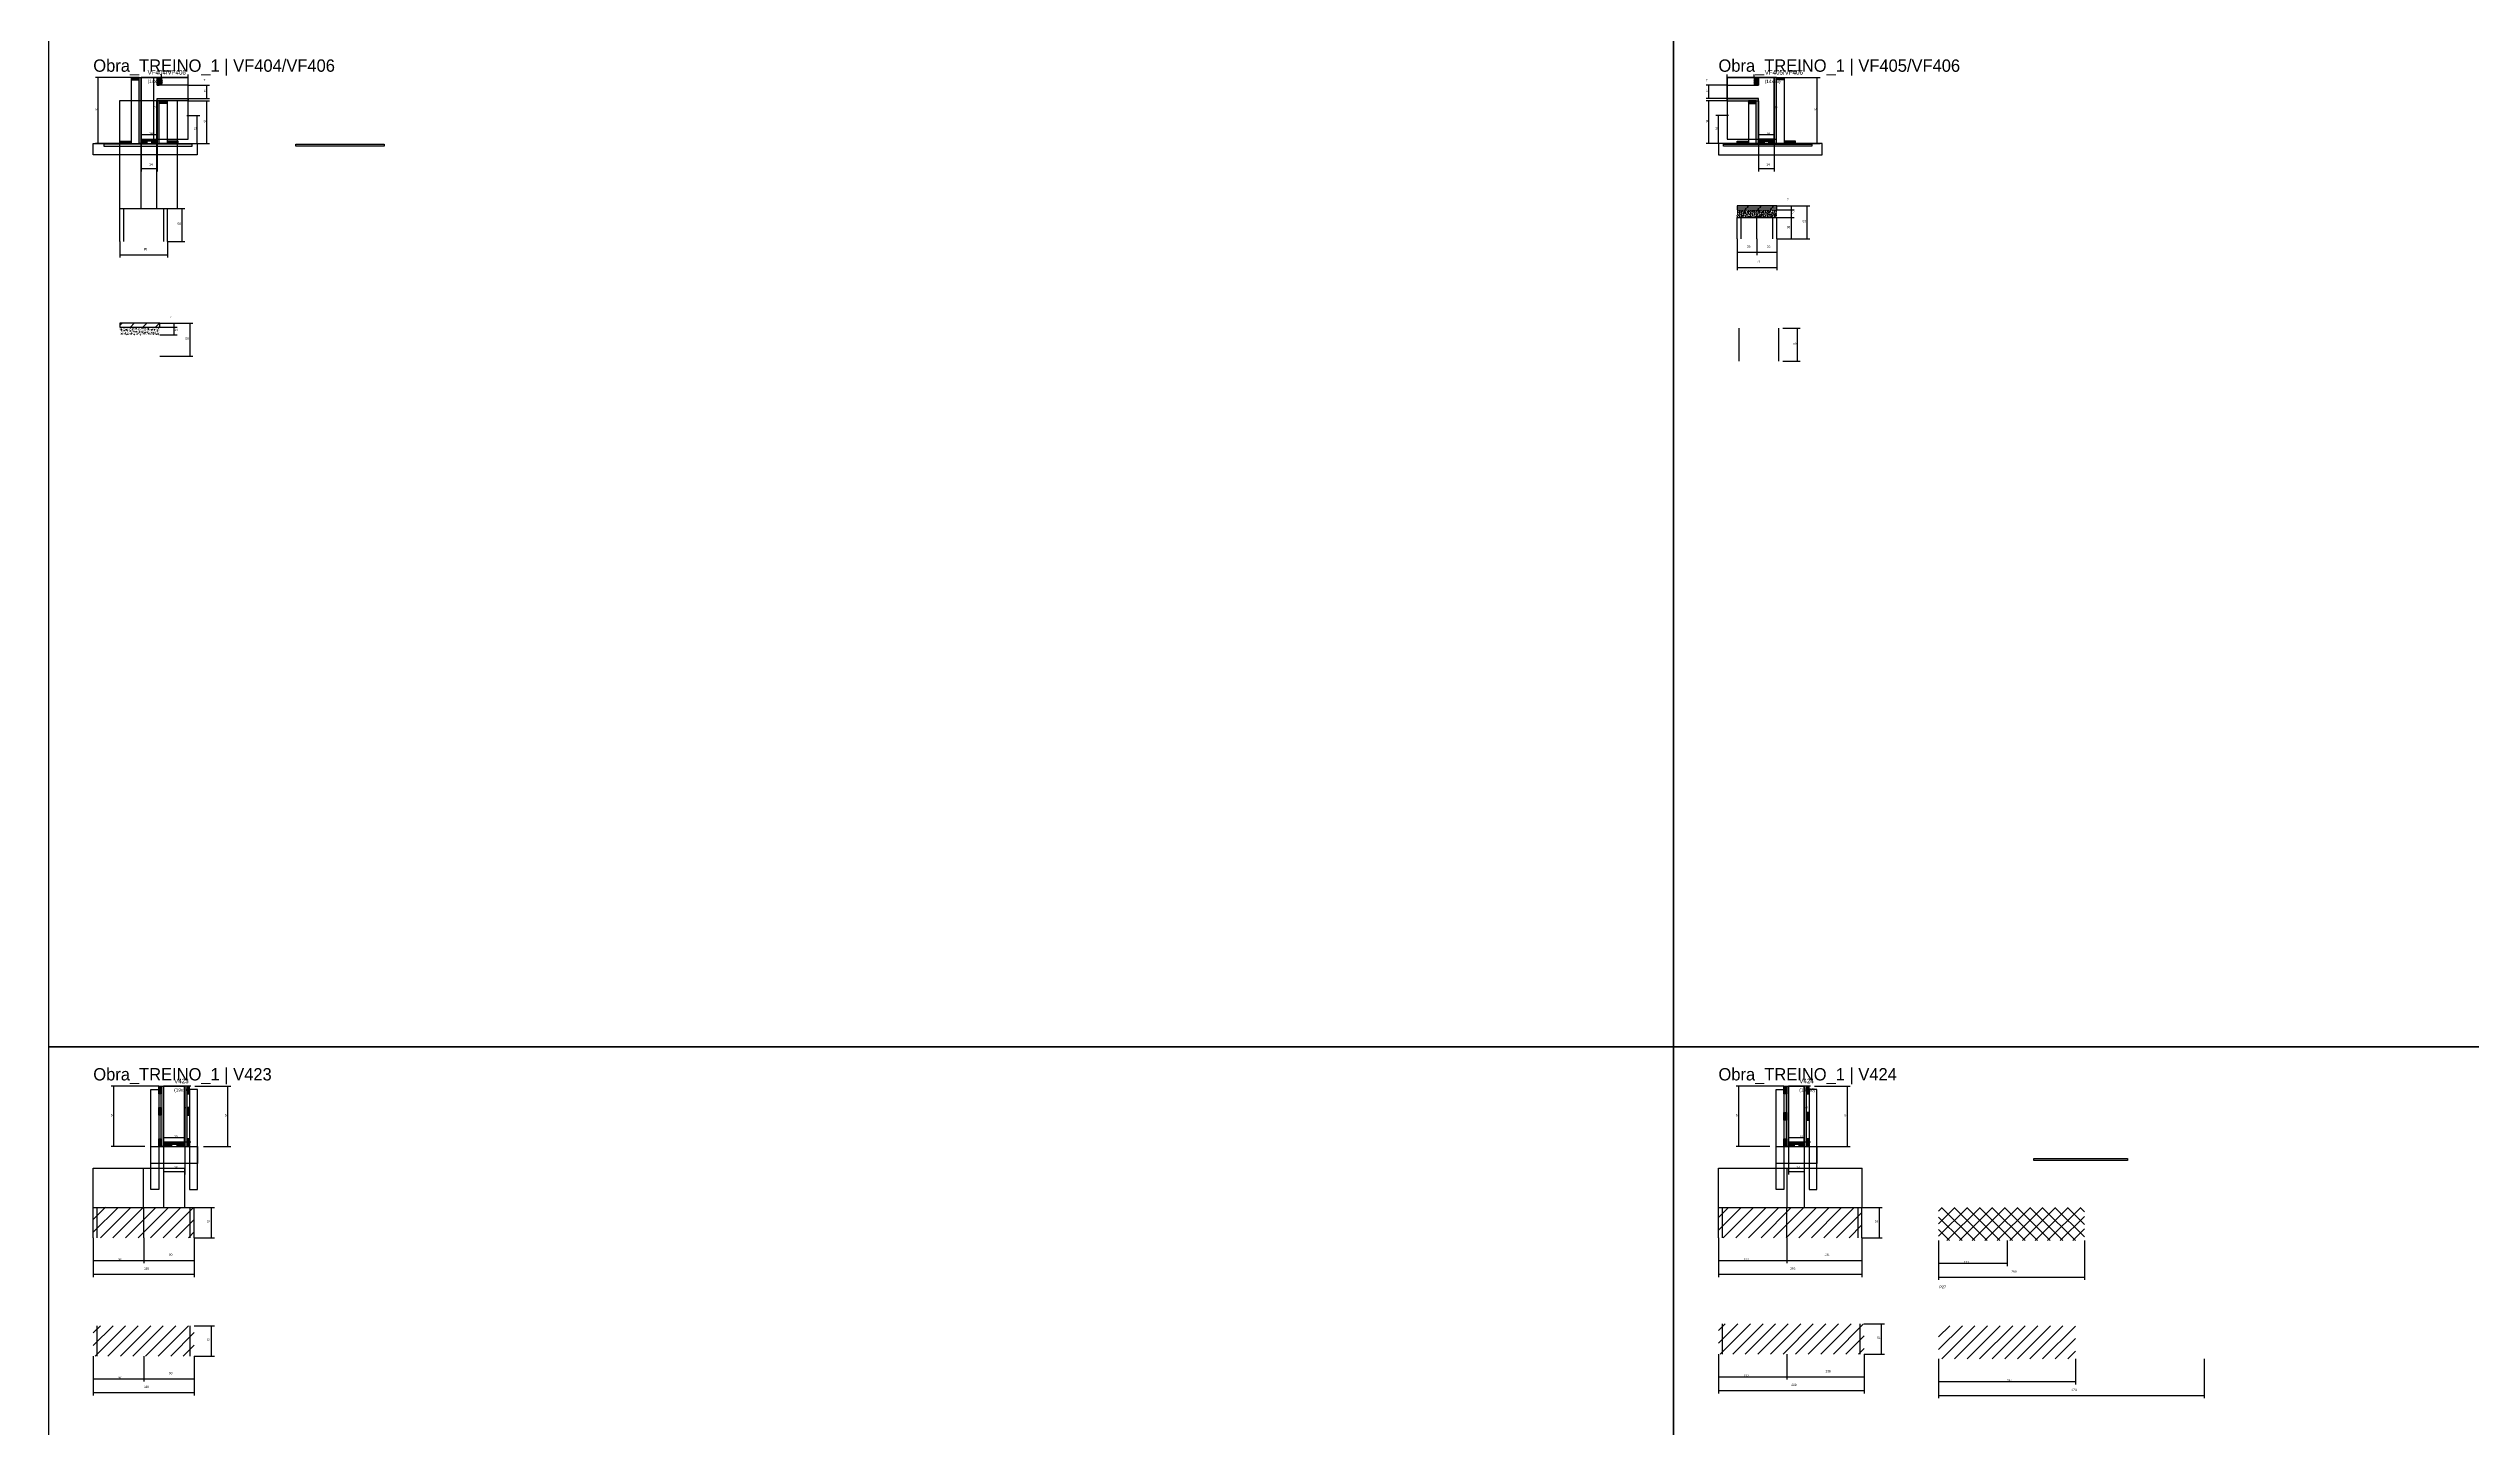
# Model space of a CAD drawing. Header units: metres. Extents: x -41 to 34800, y -36000 to 1848.
# Drawn here: x 0 to 4324, y -7879 to -5418 of the extents above; entities that cross this region are included whole.
import ezdxf

# ---------------------------------------------------------------- set-up
doc = ezdxf.new("R2010")
doc.units = ezdxf.units.M
for name, color, linetype in [('CELL_BORDER', 8, 'Continuous'), ('CONCRETO', 251, 'Continuous'), ('COTA', 4, 'Continuous'), ('Cota Seção (2x)', 4, 'Continuous'), ('Hachura', 253, 'Continuous'), ('LABEL_ID', 3, 'Continuous'), ('Madeira', 126, 'Continuous'), ('NOMENCLATURA', 7, 'Continuous'), ('Painéis', 200, 'Continuous'), ('REAPROVEITAMENTO', 251, 'Continuous'), ('SARR_2.2x7', 40, 'Continuous'), ('SARR_3.5x7', 81, 'Continuous'), ('SCO-___-LAJ', 4, 'Continuous'), ('Texto Seção', 7, 'Continuous')]:
    doc.layers.add(name, color=color, linetype=linetype)

msp = doc.modelspace()

# ---------------------------------------------------------------- hatches: boundary and pattern name
at = {"layer": 'COTA'}
h = msp.add_hatch(dxfattribs=at)
h.set_pattern_fill('AR-CONC', scale=0.03)
h.paths.add_polyline_path([(3013.2, -5706.2), (3013.2, -5720.2), (3013.2, -5720.2), (3084.2, -5720.2), (3084.2, -5720.2), (3084.2, -5706.2), (3084.2, -5706.2), (3013.2, -5706.2)])
h = msp.add_hatch(dxfattribs=at)
h.set_pattern_fill('AR-CONC', scale=0.03)
h.paths.add_polyline_path([(127.6, -5915.5), (127.6, -5929.5), (127.6, -5929.5), (198.6, -5929.5), (198.6, -5929.5), (198.6, -5915.5), (198.6, -5915.5), (127.6, -5915.5)])
at = {"layer": 'Hachura'}
h = msp.add_hatch(dxfattribs=at)
h.set_pattern_fill('ANSI31', scale=0.5)
h.paths.add_polyline_path([(161.7, -5474.4), (161.7, -5470), (161.7, -5470), (147.7, -5470), (147.7, -5470), (147.7, -5474.4), (147.7, -5474.4), (161.7, -5474.4)])
h = msp.add_hatch(color=8, dxfattribs=at)
h.dxf.hatch_style = 1
h.paths.add_polyline_path([(161.7, -5470), (165.7, -5470), (165.7, -5470), (165.7, -5588), (165.7, -5588), (161.7, -5588), (161.7, -5588), (161.7, -5470)])
h = msp.add_hatch(color=8, dxfattribs=at)
h.dxf.hatch_style = 1
h.paths.add_polyline_path([(197.3, -5470), (193.7, -5470), (193.7, -5470), (193.7, -5484), (193.7, -5484), (197.3, -5484), (197.3, -5484), (197.3, -5470)])
h = msp.add_hatch(dxfattribs=at)
h.set_pattern_fill('ANSI31', scale=0.5)
h.paths.add_polyline_path([(201.7, -5484), (197.3, -5484), (197.3, -5484), (197.3, -5470), (197.3, -5470), (201.7, -5470), (201.7, -5470), (201.7, -5484)])
h = msp.add_hatch(dxfattribs=at)
h.set_pattern_fill('ANSI31', scale=0.5)
h.paths.add_polyline_path([(3043.4, -5484), (3047.8, -5484), (3047.8, -5484), (3047.8, -5470), (3047.8, -5470), (3043.4, -5470), (3043.4, -5470), (3043.4, -5484)])
h = msp.add_hatch(color=8, dxfattribs=at)
h.dxf.hatch_style = 1
h.paths.add_polyline_path([(3047.8, -5470), (3051.4, -5470), (3051.4, -5470), (3051.4, -5484), (3051.4, -5484), (3047.8, -5484), (3047.8, -5484), (3047.8, -5470)])
h = msp.add_hatch(color=8, dxfattribs=at)
h.dxf.hatch_style = 1
h.paths.add_polyline_path([(3083.4, -5470), (3079.4, -5470), (3079.4, -5470), (3079.4, -5588), (3079.4, -5588), (3083.4, -5588), (3083.4, -5588), (3083.4, -5470)])
h = msp.add_hatch(dxfattribs=at)
h.set_pattern_fill('ANSI31', scale=0.5)
h.paths.add_polyline_path([(3083.4, -5474.4), (3083.4, -5470), (3083.4, -5470), (3097.4, -5470), (3097.4, -5470), (3097.4, -5474.4), (3097.4, -5474.4), (3083.4, -5474.4)])
h = msp.add_hatch(color=8, dxfattribs=at)
h.dxf.hatch_style = 1
h.paths.add_polyline_path([(193.7, -5508), (197.7, -5508), (197.7, -5508), (197.7, -5588), (197.7, -5588), (193.7, -5588), (193.7, -5588), (193.7, -5508)])
h = msp.add_hatch(color=8, dxfattribs=at)
h.dxf.hatch_style = 1
h.paths.add_polyline_path([(193.7, -5512), (193.7, -5508), (193.7, -5508), (249.3, -5508), (249.3, -5508), (249.3, -5512), (249.3, -5512), (193.7, -5512)])
h = msp.add_hatch(dxfattribs=at)
h.set_pattern_fill('ANSI31', scale=0.5)
h.paths.add_polyline_path([(197.7, -5516.4), (197.7, -5512), (197.7, -5512), (211.7, -5512), (211.7, -5512), (211.7, -5516.4), (211.7, -5516.4), (197.7, -5516.4)])
h = msp.add_hatch(color=8, dxfattribs=at)
h.dxf.hatch_style = 1
h.paths.add_polyline_path([(3051.4, -5512), (3051.4, -5508), (3051.4, -5508), (2995.8, -5508), (2995.8, -5508), (2995.8, -5512), (2995.8, -5512), (3051.4, -5512)])
h = msp.add_hatch(dxfattribs=at)
h.set_pattern_fill('ANSI31', scale=0.5)
h.paths.add_polyline_path([(3047.4, -5516.4), (3047.4, -5512), (3047.4, -5512), (3033.4, -5512), (3033.4, -5512), (3033.4, -5516.4), (3033.4, -5516.4), (3047.4, -5516.4)])
h = msp.add_hatch(color=8, dxfattribs=at)
h.dxf.hatch_style = 1
h.paths.add_polyline_path([(3051.4, -5508), (3047.4, -5508), (3047.4, -5508), (3047.4, -5588), (3047.4, -5588), (3051.4, -5588), (3051.4, -5588), (3051.4, -5508)])
h = msp.add_hatch(dxfattribs=at)
h.set_pattern_fill('ANSI31', scale=0.5)
h.paths.add_polyline_path([(127.7, -5588), (127.7, -5583.6), (127.7, -5583.6), (147.7, -5583.6), (147.7, -5583.6), (147.7, -5588), (147.7, -5588), (127.7, -5588)])
h = msp.add_hatch(color=8, dxfattribs=at)
h.dxf.hatch_style = 1
h.paths.add_polyline_path([(165.7, -5583.6), (165.7, -5580), (165.7, -5580), (193.7, -5580), (193.7, -5580), (193.7, -5583.6), (193.7, -5583.6), (165.7, -5583.6)])
h = msp.add_hatch(dxfattribs=at)
h.set_pattern_fill('ANSI31', scale=0.5)
h.paths.add_polyline_path([(165.7, -5588), (165.7, -5583.6), (165.7, -5583.6), (175.7, -5583.6), (175.7, -5583.6), (175.7, -5588), (175.7, -5588), (165.7, -5588)])
h = msp.add_hatch(dxfattribs=at)
h.set_pattern_fill('ANSI31', scale=0.5)
h.paths.add_polyline_path([(193.7, -5588), (193.7, -5583.6), (193.7, -5583.6), (183.7, -5583.6), (183.7, -5583.6), (183.7, -5588), (183.7, -5588), (193.7, -5588)])
h = msp.add_hatch(dxfattribs=at)
h.set_pattern_fill('ANSI31', scale=0.5)
h.paths.add_polyline_path([(231.7, -5588), (231.7, -5583.6), (231.7, -5583.6), (211.7, -5583.6), (211.7, -5583.6), (211.7, -5588), (211.7, -5588), (231.7, -5588)])
h = msp.add_hatch(dxfattribs=at)
h.set_pattern_fill('ANSI31', scale=0.5)
h.paths.add_polyline_path([(3013.4, -5588), (3013.4, -5583.6), (3013.4, -5583.6), (3033.4, -5583.6), (3033.4, -5583.6), (3033.4, -5588), (3033.4, -5588), (3013.4, -5588)])
h = msp.add_hatch(color=8, dxfattribs=at)
h.dxf.hatch_style = 1
h.paths.add_polyline_path([(3079.4, -5583.6), (3079.4, -5580), (3079.4, -5580), (3051.4, -5580), (3051.4, -5580), (3051.4, -5583.6), (3051.4, -5583.6), (3079.4, -5583.6)])
h = msp.add_hatch(dxfattribs=at)
h.set_pattern_fill('ANSI31', scale=0.5)
h.paths.add_polyline_path([(3051.4, -5588), (3051.4, -5583.6), (3051.4, -5583.6), (3061.4, -5583.6), (3061.4, -5583.6), (3061.4, -5588), (3061.4, -5588), (3051.4, -5588)])
h = msp.add_hatch(dxfattribs=at)
h.set_pattern_fill('ANSI31', scale=0.5)
h.paths.add_polyline_path([(3079.4, -5588), (3079.4, -5583.6), (3079.4, -5583.6), (3069.4, -5583.6), (3069.4, -5583.6), (3069.4, -5588), (3069.4, -5588), (3079.4, -5588)])
h = msp.add_hatch(dxfattribs=at)
h.set_pattern_fill('ANSI31', scale=0.5)
h.paths.add_polyline_path([(3117.4, -5588), (3117.4, -5583.6), (3117.4, -5583.6), (3097.4, -5583.6), (3097.4, -5583.6), (3097.4, -5588), (3097.4, -5588), (3117.4, -5588)])
h = msp.add_hatch(dxfattribs=at)
h.set_pattern_fill('ANSI31', scale=0.5)
h.paths.add_polyline_path([(201.3, -7284), (196.9, -7284), (196.9, -7284), (196.9, -7270), (196.9, -7270), (201.3, -7270), (201.3, -7270), (201.3, -7284)])
h = msp.add_hatch(color=8, dxfattribs=at)
h.dxf.hatch_style = 1
h.paths.add_polyline_path([(205.3, -7270), (201.3, -7270), (201.3, -7270), (201.3, -7378), (201.3, -7378), (205.3, -7378), (205.3, -7378), (205.3, -7270)])
h = msp.add_hatch(color=8, dxfattribs=at)
h.dxf.hatch_style = 1
h.paths.add_polyline_path([(247.3, -7270), (243.3, -7270), (243.3, -7270), (243.3, -7378), (243.3, -7378), (247.3, -7378), (247.3, -7378), (247.3, -7270)])
h = msp.add_hatch(dxfattribs=at)
h.set_pattern_fill('ANSI31', scale=0.5)
h.paths.add_polyline_path([(247.3, -7284), (251.7, -7284), (251.7, -7284), (251.7, -7270), (251.7, -7270), (247.3, -7270), (247.3, -7270), (247.3, -7284)])
h = msp.add_hatch(dxfattribs=at)
h.set_pattern_fill('ANSI31', scale=0.5)
h.paths.add_polyline_path([(3101.2, -7284), (3096.8, -7284), (3096.8, -7284), (3096.8, -7270), (3096.8, -7270), (3101.2, -7270), (3101.2, -7270), (3101.2, -7284)])
h = msp.add_hatch(color=8, dxfattribs=at)
h.dxf.hatch_style = 1
h.paths.add_polyline_path([(3105.2, -7270), (3101.2, -7270), (3101.2, -7270), (3101.2, -7378), (3101.2, -7378), (3105.2, -7378), (3105.2, -7378), (3105.2, -7270)])
h = msp.add_hatch(color=8, dxfattribs=at)
h.dxf.hatch_style = 1
h.paths.add_polyline_path([(3137.2, -7270), (3133.2, -7270), (3133.2, -7270), (3133.2, -7378), (3133.2, -7378), (3137.2, -7378), (3137.2, -7378), (3137.2, -7270)])
h = msp.add_hatch(dxfattribs=at)
h.set_pattern_fill('ANSI31', scale=0.5)
h.paths.add_polyline_path([(3137.2, -7284), (3141.6, -7284), (3141.6, -7284), (3141.6, -7270), (3141.6, -7270), (3137.2, -7270), (3137.2, -7270), (3137.2, -7284)])
h = msp.add_hatch(dxfattribs=at)
h.set_pattern_fill('ANSI31', scale=0.5)
h.paths.add_polyline_path([(201.3, -7322.1), (196.9, -7322.1), (196.9, -7322.1), (196.9, -7308.1), (196.9, -7308.1), (201.3, -7308.1), (201.3, -7308.1), (201.3, -7322.1)])
h = msp.add_hatch(dxfattribs=at)
h.set_pattern_fill('ANSI31', scale=0.5)
h.paths.add_polyline_path([(247.3, -7322.1), (251.7, -7322.1), (251.7, -7322.1), (251.7, -7308.1), (251.7, -7308.1), (247.3, -7308.1), (247.3, -7308.1), (247.3, -7322.1)])
h = msp.add_hatch(dxfattribs=at)
h.set_pattern_fill('ANSI31', scale=0.5)
h.paths.add_polyline_path([(3101.2, -7331), (3096.8, -7331), (3096.8, -7331), (3096.8, -7317), (3096.8, -7317), (3101.2, -7317), (3101.2, -7317), (3101.2, -7331)])
h = msp.add_hatch(dxfattribs=at)
h.set_pattern_fill('ANSI31', scale=0.5)
h.paths.add_polyline_path([(3137.2, -7331), (3141.6, -7331), (3141.6, -7331), (3141.6, -7317), (3141.6, -7317), (3137.2, -7317), (3137.2, -7317), (3137.2, -7331)])
h = msp.add_hatch(dxfattribs=at)
h.set_pattern_fill('ANSI31', scale=0.5)
h.paths.add_polyline_path([(201.3, -7378), (196.9, -7378), (196.9, -7378), (196.9, -7364), (196.9, -7364), (201.3, -7364), (201.3, -7364), (201.3, -7378)])
h = msp.add_hatch(color=8, dxfattribs=at)
h.dxf.hatch_style = 1
h.paths.add_polyline_path([(243.3, -7373.6), (243.3, -7370), (243.3, -7370), (205.3, -7370), (205.3, -7370), (205.3, -7373.6), (205.3, -7373.6), (243.3, -7373.6)])
h = msp.add_hatch(dxfattribs=at)
h.set_pattern_fill('ANSI31', scale=0.5)
h.paths.add_polyline_path([(205.3, -7378), (205.3, -7373.6), (205.3, -7373.6), (219.3, -7373.6), (219.3, -7373.6), (219.3, -7378), (219.3, -7378), (205.3, -7378)])
h = msp.add_hatch(dxfattribs=at)
h.set_pattern_fill('ANSI31', scale=0.5)
h.paths.add_polyline_path([(243.3, -7378), (243.3, -7373.6), (243.3, -7373.6), (229.3, -7373.6), (229.3, -7373.6), (229.3, -7378), (229.3, -7378), (243.3, -7378)])
h = msp.add_hatch(dxfattribs=at)
h.set_pattern_fill('ANSI31', scale=0.5)
h.paths.add_polyline_path([(247.3, -7378), (251.7, -7378), (251.7, -7378), (251.7, -7364), (251.7, -7364), (247.3, -7364), (247.3, -7364), (247.3, -7378)])
h = msp.add_hatch(dxfattribs=at)
h.set_pattern_fill('ANSI31', scale=0.5)
h.paths.add_polyline_path([(3101.2, -7378), (3096.8, -7378), (3096.8, -7378), (3096.8, -7364), (3096.8, -7364), (3101.2, -7364), (3101.2, -7364), (3101.2, -7378)])
h = msp.add_hatch(color=8, dxfattribs=at)
h.dxf.hatch_style = 1
h.paths.add_polyline_path([(3133.2, -7373.6), (3133.2, -7370), (3133.2, -7370), (3105.2, -7370), (3105.2, -7370), (3105.2, -7373.6), (3105.2, -7373.6), (3133.2, -7373.6)])
h = msp.add_hatch(dxfattribs=at)
h.set_pattern_fill('ANSI31', scale=0.5)
h.paths.add_polyline_path([(3105.2, -7378), (3105.2, -7373.6), (3105.2, -7373.6), (3115.2, -7373.6), (3115.2, -7373.6), (3115.2, -7378), (3115.2, -7378), (3105.2, -7378)])
h = msp.add_hatch(dxfattribs=at)
h.set_pattern_fill('ANSI31', scale=0.5)
h.paths.add_polyline_path([(3133.2, -7378), (3133.2, -7373.6), (3133.2, -7373.6), (3123.2, -7373.6), (3123.2, -7373.6), (3123.2, -7378), (3123.2, -7378), (3133.2, -7378)])
h = msp.add_hatch(dxfattribs=at)
h.set_pattern_fill('ANSI31', scale=0.5)
h.paths.add_polyline_path([(3137.2, -7378), (3141.6, -7378), (3141.6, -7378), (3141.6, -7364), (3141.6, -7364), (3137.2, -7364), (3137.2, -7364), (3137.2, -7378)])
at = {"layer": 'REAPROVEITAMENTO'}
h = msp.add_hatch(dxfattribs=at)
h.set_pattern_fill('ANSI31', scale=5)
h.paths.add_polyline_path([(3013.2, -5699.2), (3013.2, -5706.2), (3013.2, -5706.2), (3084.2, -5706.2), (3084.2, -5706.2), (3084.2, -5699.2), (3084.2, -5699.2), (3013.2, -5699.2)])
h = msp.add_hatch(dxfattribs=at)
h.set_pattern_fill('ANSI31', scale=5)
h.paths.add_polyline_path([(127.6, -5908.5), (127.6, -5915.5), (127.6, -5915.5), (198.6, -5915.5), (198.6, -5915.5), (198.6, -5908.5), (198.6, -5908.5), (127.6, -5908.5)])
h = msp.add_hatch(dxfattribs=at)
h.set_pattern_fill('ANSI31', scale=5)
h.paths.add_polyline_path([(260, -7540.7), (260, -7486.6), (260, -7486.6), (80, -7486.4), (80, -7486.4), (80, -7540.6), (80, -7540.6), (260, -7540.7)])
h = msp.add_hatch(dxfattribs=at)
h.set_pattern_fill('ANSI31', scale=5)
h.paths.add_polyline_path([(3236, -7540.7), (3236, -7486.7), (3236, -7486.7), (2980, -7486.7), (2980, -7486.7), (2980, -7540.7), (2980, -7540.7), (3236, -7540.7)])
h = msp.add_hatch(dxfattribs=at)
h.set_pattern_fill('ANSI37', scale=5)
h.paths.add_polyline_path([(3632.9, -7545.7), (3632.9, -7486.7), (3632.9, -7486.7), (3372.9, -7486.7), (3372.9, -7486.7), (3372.9, -7545.7), (3372.9, -7545.7), (3632.9, -7545.7)])
h = msp.add_hatch(dxfattribs=at)
h.set_pattern_fill('ANSI31', scale=5)
h.paths.add_polyline_path([(3240, -7748.4), (3240, -7694.4), (3240, -7694.4), (2980, -7694.4), (2980, -7694.4), (2980, -7748.4), (2980, -7748.4), (3240, -7748.4)])
h = msp.add_hatch(dxfattribs=at)
h.set_pattern_fill('ANSI31', scale=5)
h.paths.add_polyline_path([(260, -7751.9), (260, -7697.8), (260, -7697.8), (80, -7697.6), (80, -7697.6), (80, -7751.8), (80, -7751.8), (260, -7751.9)])
h = msp.add_hatch(dxfattribs=at)
h.set_pattern_fill('ANSI31', scale=5)
h.paths.add_polyline_path([(3616.9, -7756.9), (3616.9, -7697.9), (3616.9, -7697.9), (3372.9, -7697.9), (3372.9, -7697.9), (3372.9, -7756.9), (3372.9, -7756.9), (3616.9, -7756.9)])

# ---------------------------------------------------------------- linework, layer by layer
at = {"layer": 'CELL_BORDER'}
for points in [[(0, -7200), (2900, -7200), (2900, -5400), (0, -5400)], [(2900, -7200), (5800, -7200), (5800, -5400), (2900, -5400)], [(0, -9000), (2900, -9000), (2900, -7200), (0, -7200)], [(2900, -9000), (5800, -9000), (5800, -7200), (2900, -7200)]]:
    msp.add_lwpolyline(points, close=True, dxfattribs=at)
at = {"layer": 'CONCRETO'}
for points in [[(249.3, -5508), (249.3, -5484), (193.7, -5484), (193.7, -5470), (165.7, -5470), (165.7, -5580), (193.7, -5580), (193.7, -5508)], [(165.7, -5580), (249.3, -5580), (249.3, -5470), (165.7, -5470)], [(2995.8, -5508), (2995.8, -5484), (3051.4, -5484), (3051.4, -5470), (3079.4, -5470), (3079.4, -5580), (3051.4, -5580), (3051.4, -5508)], [(2995.8, -5580), (3079.4, -5580), (3079.4, -5470), (2995.8, -5470)], [(205.3, -7270), (205.3, -7270), (243.3, -7270), (243.3, -7298), (243.3, -7298), (243.3, -7370), (205.3, -7370), (205.3, -7270)], [(205.3, -7370), (243.3, -7370), (243.3, -7270), (205.3, -7270)], [(3105.2, -7270), (3105.2, -7270), (3133.2, -7270), (3133.2, -7298), (3133.2, -7298), (3133.2, -7370), (3105.2, -7370), (3105.2, -7270)], [(3105.2, -7370), (3133.2, -7370), (3133.2, -7270), (3105.2, -7270)]]:
    msp.add_lwpolyline(points, close=True, dxfattribs=at)
at = {"layer": 'COTA'}
for p, q in [((147.7, -5470), (83.9, -5470)), ((88.9, -5588), (88.9, -5470)), ((201.7, -5470), (201.7, -5465)), ((201.7, -5470), (249.3, -5470)), ((249.3, -5484), (249.3, -5465)), ((249.3, -5484), (287.4, -5484)), ((282.4, -5508), (282.4, -5484)), ((2995.8, -5484), (2957.8, -5484)), ((2962.8, -5508), (2962.8, -5484)), ((2995.8, -5484), (2995.8, -5465)), ((2995.8, -5470), (3043.4, -5470)), ((3043.4, -5470), (3043.4, -5465)), ((3097.4, -5470), (3161.3, -5470)), ((3156.3, -5588), (3156.3, -5470)), ((249.3, -5508), (287.4, -5508)), ((249.3, -5512), (287.4, -5512)), ((282.4, -5588), (282.4, -5512)), ((2995.8, -5508), (2957.8, -5508)), ((2995.8, -5512), (2957.8, -5512)), ((2962.8, -5588), (2962.8, -5512)), ((247, -5538.1), (270.2, -5538.1)), ((265.2, -5588), (265.2, -5538.1)), ((2998.1, -5538.1), (2975, -5538.1)), ((2980, -5588), (2980, -5538.1)), ((132.1, -5588), (83.9, -5588)), ((165.7, -5588), (165.7, -5637.8)), ((193.7, -5588), (193.7, -5637.8)), ((227.3, -5588), (287.4, -5588)), ((257, -5588), (270.2, -5588)), ((3017.8, -5588), (2957.8, -5588)), ((2988.1, -5588), (2975, -5588)), ((3051.4, -5588), (3051.4, -5637.8)), ((3079.4, -5588), (3079.4, -5637.8)), ((3113, -5588), (3161.3, -5588)), ((165.7, -5632.8), (193.7, -5632.8)), ((3051.4, -5632.8), (3079.4, -5632.8)), ((127.6, -5762.8), (127.6, -5791.6)), ((127.6, -5786.6), (212.6, -5786.6)), ((212.6, -5762.8), (212.6, -5791.6)), ((3013.2, -5758.2), (3013.2, -5814)), ((3084.2, -5758.2), (3084.2, -5814)), ((3013.2, -5809), (3084.2, -5809)), ((196.9, -7270), (111.6, -7270)), ((116.6, -7378), (116.6, -7270)), ((261.3, -7270), (325.2, -7270)), ((320.2, -7378), (320.2, -7270)), ((3096.8, -7270), (3011.6, -7270)), ((3016.6, -7378), (3016.6, -7270)), ((3151.2, -7270), (3215.1, -7270)), ((3210.1, -7378), (3210.1, -7270)), ((171.7, -7378), (111.6, -7378)), ((205.3, -7378), (205.3, -7427.7)), ((243.3, -7378), (243.3, -7427.7)), ((276.9, -7378), (325.2, -7378)), ((3071.6, -7378), (3011.6, -7378)), ((3105.2, -7378), (3105.2, -7427.7)), ((3133.2, -7378), (3133.2, -7427.7)), ((3156.8, -7378), (3215.1, -7378)), ((205.3, -7422.7), (243.3, -7422.7)), ((3105.2, -7422.7), (3133.2, -7422.7)), ((260, -7486.7), (296.2, -7486.7)), ((291.2, -7540.7), (291.2, -7486.7)), ((3236, -7486.7), (3272.1, -7486.7)), ((3267.1, -7540.7), (3267.1, -7486.7)), ((80, -7540.7), (80, -7586.2)), ((80, -7540.7), (80, -7610.8)), ((170, -7540.7), (170, -7586.2)), ((170, -7540.7), (170, -7586.2)), ((260, -7540.7), (260, -7586.2)), ((260, -7540.7), (260, -7610.8)), ((260, -7540.7), (296.2, -7540.7)), ((2980, -7540.7), (2980, -7586.2)), ((2980, -7540.7), (2980, -7610.8)), ((3102, -7540.7), (3102, -7586.2)), ((3102, -7540.7), (3102, -7586.2)), ((3236, -7540.7), (3236, -7586.2)), ((3236, -7540.7), (3236, -7610.8)), ((3236, -7540.7), (3272.1, -7540.7)), ((3372.9, -7545.7), (3372.9, -7591.2)), ((3372.9, -7545.7), (3372.9, -7615.8)), ((3494.9, -7545.7), (3494.9, -7591.2)), ((3632.9, -7545.7), (3632.9, -7615.8)), ((80, -7581.2), (170, -7581.2)), ((80, -7605.8), (260, -7605.8)), ((170, -7581.2), (260, -7581.2)), ((2980, -7581.2), (3102, -7581.2)), ((2980, -7605.8), (3236, -7605.8)), ((3102, -7581.2), (3236, -7581.2)), ((3372.9, -7586.2), (3494.9, -7586.2)), ((3372.9, -7610.8), (3632.9, -7610.8)), ((3240, -7694.4), (3276.1, -7694.4)), ((3271.1, -7748.4), (3271.1, -7694.4)), ((260, -7697.9), (296.2, -7697.9)), ((291.2, -7751.9), (291.2, -7697.9)), ((80, -7751.9), (80, -7797.4)), ((80, -7751.9), (80, -7822)), ((170, -7751.9), (170, -7797.4)), ((170, -7751.9), (170, -7797.4)), ((260, -7751.9), (260, -7797.4)), ((260, -7751.9), (260, -7822)), ((260, -7751.9), (296.2, -7751.9)), ((2980, -7748.4), (2980, -7793.9)), ((2980, -7748.4), (2980, -7818.4)), ((3102, -7748.4), (3102, -7793.9)), ((3102, -7748.4), (3102, -7793.9)), ((3240, -7748.4), (3240, -7793.9)), ((3240, -7748.4), (3240, -7818.4)), ((3240, -7748.4), (3276.1, -7748.4)), ((3372.9, -7756.9), (3372.9, -7802.4)), ((3372.9, -7756.9), (3372.9, -7827)), ((3616.9, -7756.9), (3616.9, -7802.4)), ((3846.9, -7756.9), (3846.9, -7827)), ((80, -7792.4), (170, -7792.4)), ((80, -7817), (260, -7817)), ((170, -7792.4), (260, -7792.4)), ((2980, -7788.9), (3102, -7788.9)), ((2980, -7813.4), (3240, -7813.4)), ((3102, -7788.9), (3240, -7788.9)), ((3372.9, -7797.4), (3616.9, -7797.4)), ((3372.9, -7822), (3846.9, -7822))]:
    msp.add_line(p, q, dxfattribs=at)
at = {"layer": 'Cota Seção (2x)'}
for p, q in [((165.7, -5470), (193.3, -5470)), ((188.3, -5580), (188.3, -5470)), ((3079.4, -5580), (3079.4, -5470)), ((3079.4, -5470), (3084.4, -5470)), ((165.7, -5588), (165.7, -5567)), ((165.7, -5572), (193.7, -5572)), ((193.7, -5588), (193.7, -5567)), ((3051.4, -5588), (3051.4, -5567)), ((3051.4, -5572), (3079.4, -5572)), ((3079.4, -5588), (3079.4, -5567)), ((165.7, -5580), (193.3, -5580)), ((3079.4, -5580), (3084.4, -5580)), ((212.6, -5703.8), (243.5, -5703.8)), ((238.5, -5762.8), (238.5, -5703.8)), ((3084.2, -5699.2), (3115.2, -5699.2)), ((3084.2, -5699.2), (3143.3, -5699.2)), ((3084.2, -5706.2), (3115.2, -5706.2)), ((3084.2, -5706.2), (3115.2, -5706.2)), ((3110.2, -5706.2), (3110.2, -5699.2)), ((3110.2, -5720.2), (3110.2, -5706.2)), ((3138.3, -5758.2), (3138.3, -5699.2)), ((3084.2, -5720.2), (3115.2, -5720.2)), ((3084.2, -5720.2), (3115.2, -5720.2)), ((3110.2, -5758.2), (3110.2, -5720.2)), ((212.6, -5762.8), (243.5, -5762.8)), ((3013.2, -5758.2), (3013.2, -5787)), ((3013.2, -5782), (3048.7, -5782)), ((3048.7, -5758.2), (3048.7, -5787)), ((3048.7, -5758.2), (3048.7, -5787)), ((3048.7, -5782), (3084.2, -5782)), ((3084.2, -5758.2), (3115.2, -5758.2)), ((3084.2, -5758.2), (3143.3, -5758.2)), ((3084.2, -5758.2), (3084.2, -5787)), ((198.6, -5908.5), (229.5, -5908.5)), ((198.6, -5908.5), (257.6, -5908.5)), ((198.6, -5915.5), (229.5, -5915.5)), ((198.6, -5915.5), (229.5, -5915.5)), ((224.5, -5915.5), (224.5, -5908.5)), ((224.5, -5929.5), (224.5, -5915.5)), ((252.6, -5967.5), (252.6, -5908.5)), ((3095, -5917.7), (3126, -5917.7)), ((3121, -5976.7), (3121, -5917.7)), ((198.6, -5929.5), (229.5, -5929.5)), ((198.6, -5967.5), (257.6, -5967.5)), ((3095, -5976.7), (3126, -5976.7)), ((254.3, -7270), (237.8, -7270)), ((242.8, -7370), (242.8, -7270)), ((3144.2, -7270), (3127.7, -7270)), ((3132.7, -7370), (3132.7, -7270)), ((205.3, -7378), (205.3, -7357)), ((205.3, -7362), (243.3, -7362)), ((254.3, -7370), (237.8, -7370)), ((243.3, -7378), (243.3, -7357)), ((3105.2, -7378), (3105.2, -7357)), ((3105.2, -7362), (3133.2, -7362)), ((3144.2, -7370), (3127.7, -7370)), ((3133.2, -7378), (3133.2, -7357))]:
    msp.add_line(p, q, dxfattribs=at)
at = {"layer": 'Madeira'}
for points in [[(161.7, -5474.4), (161.7, -5470), (147.7, -5470), (147.7, -5474.4)], [(161.7, -5470), (147.7, -5470), (147.7, -5588), (161.7, -5588)], [(201.7, -5484), (197.3, -5484), (197.3, -5470), (201.7, -5470)], [(3043.4, -5484), (3047.8, -5484), (3047.8, -5470), (3043.4, -5470)], [(3083.4, -5474.4), (3083.4, -5470), (3097.4, -5470), (3097.4, -5474.4)], [(3083.4, -5470), (3097.4, -5470), (3097.4, -5588), (3083.4, -5588)], [(197.7, -5516.4), (197.7, -5512), (211.7, -5512), (211.7, -5516.4)], [(197.7, -5512), (211.7, -5512), (211.7, -5588), (197.7, -5588)], [(3047.4, -5516.4), (3047.4, -5512), (3033.4, -5512), (3033.4, -5516.4)], [(3047.4, -5512), (3033.4, -5512), (3033.4, -5588), (3047.4, -5588)], [(265.2, -5608), (80, -5608), (80, -5588), (265.2, -5588)], [(127.7, -5588), (127.7, -5583.6), (147.7, -5583.6), (147.7, -5588)], [(165.7, -5588), (165.7, -5583.6), (175.7, -5583.6), (175.7, -5588)], [(193.7, -5588), (193.7, -5583.6), (183.7, -5583.6), (183.7, -5588)], [(231.7, -5588), (231.7, -5583.6), (211.7, -5583.6), (211.7, -5588)], [(2980, -5608), (3165.2, -5608), (3165.2, -5588), (2980, -5588)], [(3013.4, -5588), (3013.4, -5583.6), (3033.4, -5583.6), (3033.4, -5588)], [(3051.4, -5588), (3051.4, -5583.6), (3061.4, -5583.6), (3061.4, -5588)], [(3079.4, -5588), (3079.4, -5583.6), (3069.4, -5583.6), (3069.4, -5588)], [(3117.4, -5588), (3117.4, -5583.6), (3097.4, -5583.6), (3097.4, -5588)], [(201.3, -7284), (196.9, -7284), (196.9, -7270), (201.3, -7270)], [(247.3, -7284), (251.7, -7284), (251.7, -7270), (247.3, -7270)], [(3101.2, -7284), (3096.8, -7284), (3096.8, -7270), (3101.2, -7270)], [(3137.2, -7284), (3141.6, -7284), (3141.6, -7270), (3137.2, -7270)], [(201.3, -7322.1), (196.9, -7322.1), (196.9, -7308.1), (201.3, -7308.1)], [(247.3, -7322.1), (251.7, -7322.1), (251.7, -7308.1), (247.3, -7308.1)], [(3101.2, -7331), (3096.8, -7331), (3096.8, -7317), (3101.2, -7317)], [(3137.2, -7331), (3141.6, -7331), (3141.6, -7317), (3137.2, -7317)], [(201.3, -7378), (196.9, -7378), (196.9, -7364), (201.3, -7364)], [(205.3, -7378), (205.3, -7373.6), (219.3, -7373.6), (219.3, -7378)], [(243.3, -7378), (243.3, -7373.6), (229.3, -7373.6), (229.3, -7378)], [(247.3, -7378), (251.7, -7378), (251.7, -7364), (247.3, -7364)], [(3101.2, -7378), (3096.8, -7378), (3096.8, -7364), (3101.2, -7364)], [(3105.2, -7378), (3105.2, -7373.6), (3115.2, -7373.6), (3115.2, -7378)], [(3133.2, -7378), (3133.2, -7373.6), (3123.2, -7373.6), (3123.2, -7378)], [(3137.2, -7378), (3141.6, -7378), (3141.6, -7364), (3137.2, -7364)]]:
    msp.add_lwpolyline(points, close=True, dxfattribs=at)
at = {"layer": 'Painéis'}
for p, q in [((165.7, -5588), (165.7, -5470)), ((3079.4, -5588), (3079.4, -5470)), ((127.6, -5511), (165.5, -5511)), ((127.6, -5703.8), (127.6, -5511)), ((165.5, -5703.8), (165.5, -5511)), ((165.5, -5511), (193.5, -5511)), ((165.5, -5703.8), (165.5, -5511)), ((193.5, -5703.8), (193.5, -5511)), ((193.5, -5511), (230.5, -5511)), ((193.5, -5703.8), (193.5, -5511)), ((193.7, -5508), (249.3, -5508)), ((193.7, -5512), (193.7, -5508)), ((193.7, -5588), (193.7, -5512)), ((230.5, -5703.8), (230.5, -5511)), ((249.3, -5512), (249.3, -5508)), ((2995.8, -5508), (3051.4, -5508)), ((2995.8, -5512), (2995.8, -5508)), ((3051.4, -5512), (3051.4, -5508)), ((3051.4, -5588), (3051.4, -5512)), ((165.7, -5580), (193.7, -5580)), ((165.7, -5583.6), (165.7, -5580)), ((193.7, -5583.6), (193.7, -5580)), ((3051.4, -5580), (3079.4, -5580)), ((3051.4, -5583.6), (3051.4, -5580)), ((3079.4, -5583.6), (3079.4, -5580)), ((127.6, -5703.8), (212.6, -5703.8)), ((127.6, -5762.8), (127.6, -5703.8)), ((127.6, -5703.8), (165.5, -5703.8)), ((165.5, -5703.8), (193.5, -5703.8)), ((193.5, -5703.8), (230.5, -5703.8)), ((212.6, -5762.8), (212.6, -5703.8)), ((3013.2, -5699.2), (3084.2, -5699.2)), ((3013.2, -5706.2), (3084.2, -5706.2)), ((3084.2, -5706.2), (3084.2, -5699.2)), ((3013.2, -5720.2), (3084.2, -5720.2)), ((3013.2, -5758.2), (3013.2, -5720.2)), ((3048.7, -5758.2), (3048.7, -5720.2)), ((3084.2, -5758.2), (3084.2, -5720.2)), ((205.3, -7378), (205.3, -7270)), ((243.3, -7378), (243.3, -7270)), ((3105.2, -7378), (3105.2, -7270)), ((3133.2, -7378), (3133.2, -7270)), ((205.3, -7370), (243.3, -7370)), ((205.3, -7373.6), (205.3, -7370)), ((243.3, -7373.6), (243.3, -7370)), ((3105.2, -7370), (3133.2, -7370)), ((3105.2, -7373.6), (3105.2, -7370)), ((3133.2, -7373.6), (3133.2, -7370)), ((80, -7416.7), (169.6, -7416.7)), ((80, -7486.7), (80, -7416.7)), ((169.6, -7486.7), (169.6, -7416.7)), ((169.6, -7416.7), (205.6, -7416.7)), ((169.6, -7486.7), (169.6, -7416.7)), ((205.6, -7486.7), (205.6, -7416.7)), ((205.6, -7416.7), (243.6, -7416.7)), ((205.6, -7486.7), (205.6, -7416.7)), ((243.6, -7486.7), (243.6, -7416.7)), ((2980, -7416.7), (3102.3, -7416.7)), ((2980, -7486.7), (2980, -7416.7)), ((3102.3, -7486.7), (3102.3, -7416.7)), ((3102.3, -7416.7), (3133.3, -7416.7)), ((3102.3, -7486.7), (3102.3, -7416.7)), ((3133.3, -7486.7), (3133.3, -7416.7)), ((3133.3, -7416.7), (3236.3, -7416.7)), ((3133.3, -7486.7), (3133.3, -7416.7)), ((3236.3, -7486.7), (3236.3, -7416.7)), ((80, -7486.7), (260, -7486.7)), ((80, -7540.7), (80, -7486.7)), ((80, -7486.7), (169.6, -7486.7)), ((169.6, -7486.7), (205.6, -7486.7)), ((170, -7540.7), (170, -7486.7)), ((205.6, -7486.7), (243.6, -7486.7)), ((260, -7540.7), (260, -7486.7)), ((2980, -7486.7), (3236, -7486.7)), ((2980, -7540.7), (2980, -7486.7)), ((2980, -7486.7), (3102.3, -7486.7)), ((3102, -7540.7), (3102, -7486.7)), ((3102.3, -7486.7), (3133.3, -7486.7)), ((3133.3, -7486.7), (3236.3, -7486.7)), ((3236, -7540.7), (3236, -7486.7))]:
    msp.add_line(p, q, dxfattribs=at)
for points in [[(161.7, -5470), (165.7, -5470), (165.7, -5588), (161.7, -5588)], [(197.3, -5470), (193.7, -5470), (193.7, -5484), (197.3, -5484)], [(3047.8, -5470), (3051.4, -5470), (3051.4, -5484), (3047.8, -5484)], [(3083.4, -5470), (3079.4, -5470), (3079.4, -5588), (3083.4, -5588)], [(193.7, -5512), (193.7, -5508), (249.3, -5508), (249.3, -5512)], [(197.7, -5512), (193.7, -5512), (193.7, -5588), (197.7, -5588)], [(3051.4, -5512), (3051.4, -5508), (2995.8, -5508), (2995.8, -5512)], [(3047.4, -5512), (3051.4, -5512), (3051.4, -5588), (3047.4, -5588)], [(165.7, -5583.6), (165.7, -5580), (193.7, -5580), (193.7, -5583.6)], [(3079.4, -5583.6), (3079.4, -5580), (3051.4, -5580), (3051.4, -5583.6)], [(3013.2, -5706.2), (3084.2, -5706.2), (3084.2, -5699.2), (3013.2, -5699.2)], [(127.6, -5915.5), (198.6, -5915.5), (198.6, -5908.5), (127.6, -5908.5)], [(201.3, -7270), (205.3, -7270), (205.3, -7378), (201.3, -7378)], [(247.3, -7270), (243.3, -7270), (243.3, -7378), (247.3, -7378)], [(3101.2, -7270), (3105.2, -7270), (3105.2, -7378), (3101.2, -7378)], [(3137.2, -7270), (3133.2, -7270), (3133.2, -7378), (3137.2, -7378)], [(243.3, -7373.6), (243.3, -7370), (205.3, -7370), (205.3, -7373.6)], [(3133.2, -7373.6), (3133.2, -7370), (3105.2, -7370), (3105.2, -7373.6)]]:
    msp.add_lwpolyline(points, close=True, dxfattribs=at)
at = {"layer": 'SARR_2.2x7'}
for p, q in [((134.6, -5762.8), (134.6, -5703.8)), ((205.6, -5762.8), (205.6, -5703.8)), ((3013.2, -5702.7), (3084.2, -5702.7)), ((3020.2, -5758.2), (3020.2, -5720.2)), ((3077.2, -5758.2), (3077.2, -5720.2)), ((3017, -5976.7), (3017, -5917.7)), ((3088, -5976.7), (3088, -5917.7)), ((87, -7540.7), (87, -7486.7)), ((253, -7540.7), (253, -7486.7)), ((2987, -7540.7), (2987, -7486.7)), ((3229, -7540.7), (3229, -7486.7)), ((2987, -7748.4), (2987, -7694.4)), ((3233, -7748.4), (3233, -7694.4)), ((87, -7751.9), (87, -7697.9)), ((253, -7751.9), (253, -7697.9))]:
    msp.add_line(p, q, dxfattribs=at)
at = {"layer": 'SARR_3.5x7'}
for points in [[(182.9, -7276), (196.9, -7276), (196.9, -7454.5), (182.9, -7454.5)], [(265.7, -7276), (251.7, -7276), (251.7, -7454.5), (265.7, -7454.5)], [(3082.8, -7276), (3096.8, -7276), (3096.8, -7454.5), (3082.8, -7454.5)], [(3155.6, -7276), (3141.6, -7276), (3141.6, -7454.5), (3155.6, -7454.5)], [(182.9, -7378), (265.7, -7378), (265.7, -7408.1), (182.9, -7408.1)], [(3082.8, -7378), (3155.6, -7378), (3155.6, -7408.1), (3082.8, -7408.1)]]:
    msp.add_lwpolyline(points, close=True, dxfattribs=at)
at = {"layer": 'SCO-___-LAJ'}
for points in [[(256.2, -5589.4), (98.9, -5589.4), (98.9, -5592.6), (256.2, -5592.6)], [(441.7, -5589.4), (599, -5589.4), (599, -5592.6), (441.7, -5592.6)], [(2989, -5589.4), (3146.3, -5589.4), (3146.3, -5592.6), (2989, -5592.6)], [(3542.8, -7399.4), (3710.1, -7399.4), (3710.1, -7402.6), (3542.8, -7402.6)]]:
    msp.add_lwpolyline(points, close=True, dxfattribs=at)

# ---------------------------------------------------------------- texts
at = {"layer": 'COTA'}
for s, p in [('7', (276.9, -5477)), ('7', (2957.3, -5477)), ('59', (83.4, -5529)), ('12', (276.9, -5496)), ('12', (2957.3, -5496)), ('59', (3150.8, -5529)), ('25', (259.7, -5563.1)), ('38', (276.9, -5550)), ('38', (2957.3, -5550)), ('25', (2974.5, -5563.1)), ('14', (179.7, -5627.3)), ('14', (3065.4, -5627.3)), ('85', (170.1, -5778.5)), ('71', (3048.7, -5800.9)), ('54', (111.1, -7324)), ('54', (314.7, -7324)), ('54', (3011.1, -7324)), ('54', (3204.6, -7324)), ('19', (224.3, -7417.2)), ('14', (3119.2, -7417.2)), ('54', (283.1, -7513.7)), ('54', (3259, -7513.7)), ('90', (125, -7581.2)), ('180', (170, -7597.7)), ('90', (215, -7573.1)), ('122', (3025, -7581.2)), ('256', (3108, -7597.7)), ('134', (3169, -7573)), ('122', (3417.9, -7586.2)), ('260', (3502.9, -7602.7)), ('54', (283.1, -7724.9)), ('54', (3263, -7721.4)), ('90', (215, -7784.3)), ('138', (3171, -7780.7)), ('90', (125, -7792.4)), ('180', (170, -7808.8)), ('122', (3025, -7788.9)), ('260', (3110, -7805.3)), ('244', (3494.9, -7797.4)), ('474', (3609.9, -7813.9))]:
    msp.add_text(s, height=4, dxfattribs=at).set_placement(p)
at = {"layer": 'Cota Seção (2x)'}
for s, p in [('55', (188.3, -5525)), ('55', (3079.4, -5525)), ('14', (179.7, -5572)), ('14', (3065.4, -5572)), ('7', (3102.2, -5690.4)), ('59', (230.4, -5733.3)), ('38', (3102, -5739.2)), ('14', (3110.2, -5713.2)), ('59', (3130.1, -5728.7)), ('36', (3031, -5773.8)), ('36', (3066.5, -5773.8)), ('7', (216.5, -5899.6)), ('14', (224.5, -5922.5)), ('59', (244.4, -5938)), ('59', (3112.9, -5947.2)), ('50', (242.8, -7310)), ('50', (3132.7, -7310)), ('19', (224.3, -7362)), ('14', (3124.2, -7362))]:
    msp.add_text(s, height=4, dxfattribs=at).set_placement(p)
at = {"layer": 'LABEL_ID'}
for s, p in [('Obra_TREINO_1 | VF404/VF406', (80, -5460)), ('Obra_TREINO_1 | VF405/VF406', (2980, -5460)), ('Obra_TREINO_1 | V423', (80, -7260)), ('Obra_TREINO_1 | V424', (2980, -7260))]:
    msp.add_text(s, height=22, dxfattribs=at).set_placement(p)
at = {"layer": 'NOMENCLATURA'}
msp.add_text('P27', height=5, dxfattribs=at).set_placement((3373.9, -7631.1))
at = {"layer": 'Texto Seção'}
for s, height, p in [('VF404/VF406', 8, (176.9, -5465)), ('(14x55)', 6, (176.9, -5480)), ('VF405/VF406', 8, (3062.6, -5465)), ('(14x55)', 6, (3062.6, -5480)), ('V423', 8, (224.3, -7265)), ('V424', 8, (3124.2, -7265)), ('(19x50)', 6, (224.3, -7280)), ('(14x50)', 6, (3124.2, -7280))]:
    msp.add_text(s, height=height, dxfattribs=at).set_placement(p)

doc.saveas('drawing.dxf')
